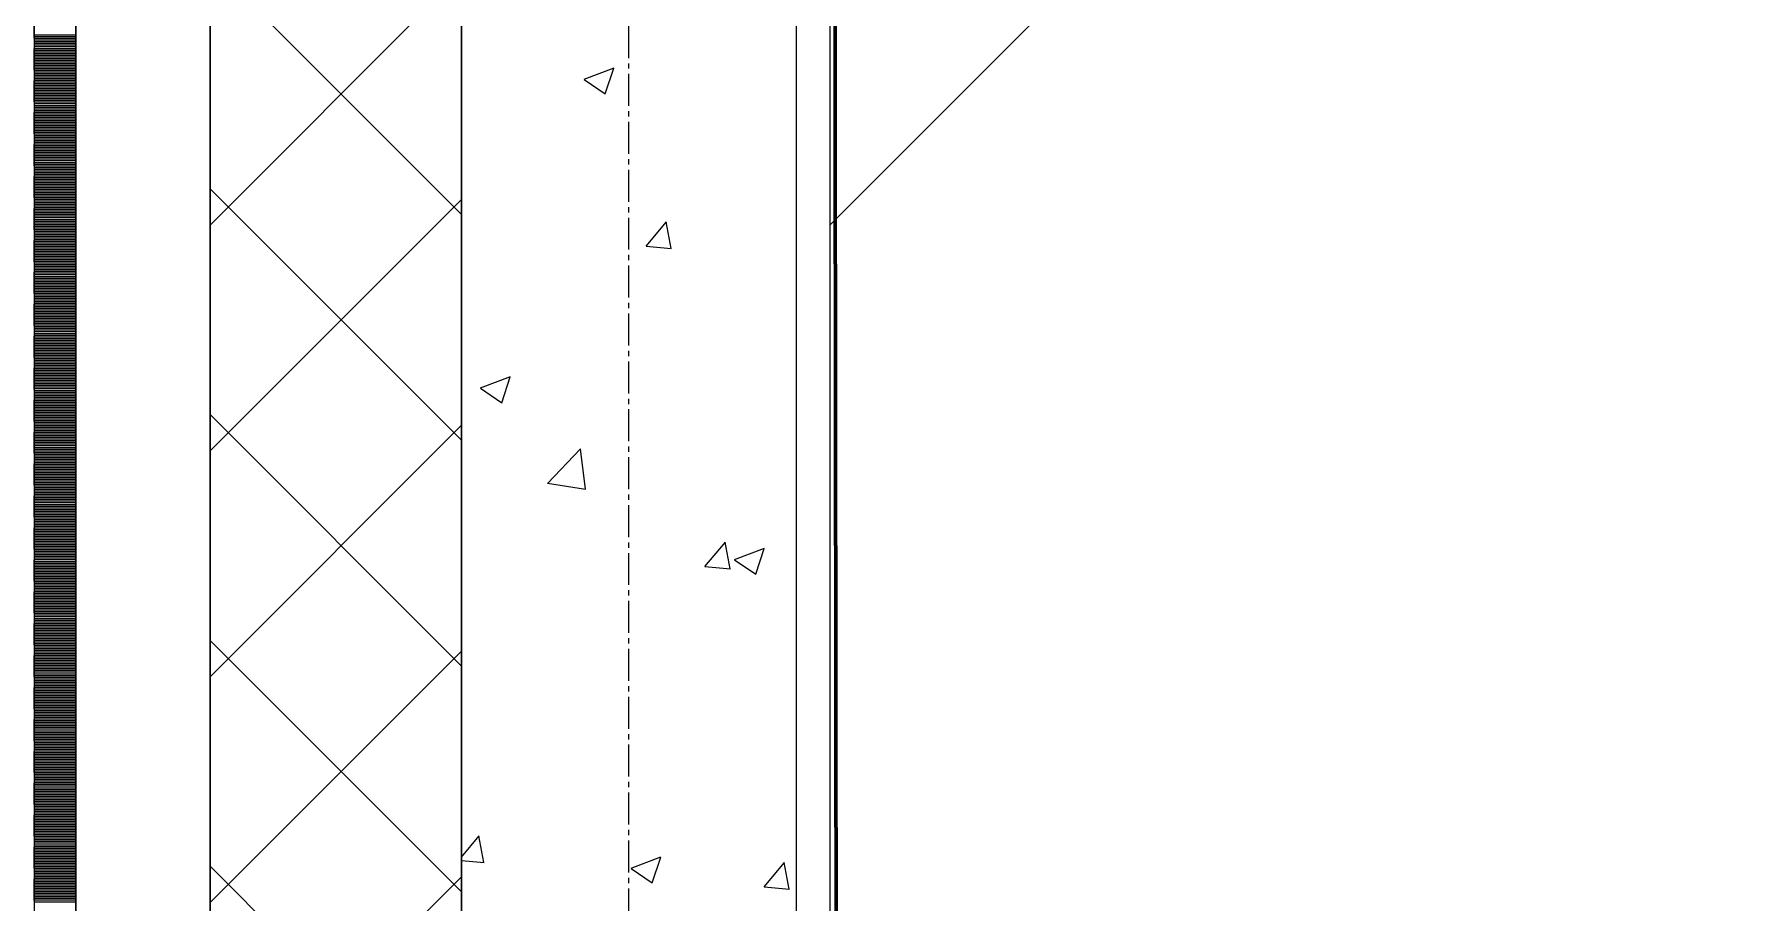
# Model space of a CAD drawing. Header units: millimetres. Extents: x 538266 to 1167394, y 114608 to 637157.
# Drawn here: x 1046079 to 1047095, y 538316 to 538834 of the extents above; entities that cross this region are included whole.
import ezdxf

# ---------------------------------------------------------------- set-up
doc = ezdxf.new("R2010")
doc.units = ezdxf.units.MM
doc.linetypes.add('CENTER2', pattern=[28.575, 19.05, -3.175, 3.175, -3.175])
doc.linetypes.add('DASHED', pattern=[19.05, 12.7, -6.35])
for name, color, linetype, lineweight in [('0) шт стен 3 эт', 150, 'Continuous', 60), ('АР_Стены ПЕНОблок', 52, 'Continuous', 20), ('АР_Тонкая', 254, 'Continuous', 5), ('АР_Утеплитель', 31, 'Continuous', 0), ('АР_Штриховка', 8, 'Continuous', 0)]:
    doc.layers.add(name, color=color, linetype=linetype, lineweight=lineweight)
doc.layers.add('АР_Делит', color=120, linetype='Continuous', lineweight=0, plot=False)
doc.layers.add('РД_Оси_100', color=7, linetype='Continuous', lineweight=0, true_color=0x525252)
doc.layers.add('ФВ-5', color=7, linetype='Continuous')

# ---------------------------------------------------------------- blocks, each defined once
blk = doc.blocks.new('СОШ_2200_АР_ОСИ_М100_28.05.24')
at = {"layer": 'АР_Делит', "color": 251, "linetype": 'DASHED', "true_color": 0x636466}
blk.add_lwpolyline([(114955, 135155), (114955, -355), (93595.036, -355), (93595.036, 13855), (94145, 13855), (94145, 68320), (66055, 68320), (66055, 13857.73), (83455, 13857.73), (83455, -355), (45245, -355), (45245, 13145), (44695, 13145), (44695, 26755), (45245, 26755), (45245, 68320), (20455, 68320), (20455, 26755), (27955, 26755), (27955, 13145), (-355, 13145), (-355, 100855)], dxfattribs=at)
at = {"layer": 'РД_Оси_100', "color": 251, "linetype": 'CENTER2', "true_color": 0x636466}
blk.add_line((0, -6155), (0, 139938.679), dxfattribs=at)
blk = doc.blocks.new('3_этаж1')
at = {"layer": 'АР_Стены ПЕНОблок', "color": 18, "linetype": 'Continuous', "lineweight": 25, "true_color": 0x000000}
for p, q in [((684283.6, 587568.7), (684283.6, 511368.7)), ((684483.6, 511368.7), (684483.6, 587568.7))]:
    blk.add_line(p, q, dxfattribs=at)
at = {"layer": 'АР_Тонкая', "color": 18, "linetype": 'Continuous', "lineweight": 25, "true_color": 0x000000}
for p, q in [((684028.6, 587568.7), (684028.6, 511368.7)), ((684053.6, 587568.7), (684053.6, 511368.7)), ((684053.6, 511368.7), (684053.6, 587568.7)), ((684133.6, 511368.7), (684133.6, 587568.7))]:
    blk.add_line(p, q, dxfattribs=at)
at = {"layer": 'АР_Утеплитель', "color": 18, "linetype": 'Continuous', "lineweight": 25, "true_color": 0x000000}
for p, q in [((684133.6, 587568.7), (684133.6, 511368.7)), ((684283.6, 511368.7), (684283.6, 587568.7))]:
    blk.add_line(p, q, dxfattribs=at)
at = {"layer": 'АР_Штриховка', "color": 18, "linetype": 'Continuous', "lineweight": 25, "true_color": 0x000000}
for p, q in [((684283.6, 538726.4), (684133.6, 538876.4)), ((684133.6, 538720.1), (684283.6, 538870.1)), ((684028.6, 538833.5), (684053.6, 538833.5)), ((684028.6, 538832.5), (684053.6, 538832.5)), ((684028.6, 538831.5), (684053.6, 538831.5)), ((684028.6, 538830.5), (684053.6, 538830.5)), ((684028.6, 538829.5), (684053.6, 538829.5)), ((684028.6, 538828.5), (684053.6, 538828.5)), ((684028.6, 538827.5), (684053.6, 538827.5)), ((684028.6, 538826.5), (684053.6, 538826.5)), ((684028.6, 538825.5), (684053.6, 538825.5)), ((684028.6, 538824.5), (684053.6, 538824.5)), ((684028.6, 538823.5), (684053.6, 538823.5)), ((684028.6, 538822.5), (684053.6, 538822.5)), ((684028.6, 538821.5), (684053.6, 538821.5)), ((684028.6, 538820.5), (684053.6, 538820.5)), ((684028.6, 538819.5), (684053.6, 538819.5)), ((684028.6, 538818.5), (684053.6, 538818.5)), ((684028.6, 538817.5), (684053.6, 538817.5)), ((684028.6, 538816.5), (684053.6, 538816.5)), ((684028.6, 538815.5), (684053.6, 538815.5)), ((684028.6, 538814.5), (684053.6, 538814.5)), ((684028.6, 538813.5), (684053.6, 538813.5)), ((684028.6, 538812.5), (684053.6, 538812.5)), ((684028.6, 538811.5), (684053.6, 538811.5)), ((684028.6, 538810.5), (684053.6, 538810.5)), ((684028.6, 538809.5), (684053.6, 538809.5)), ((684028.6, 538808.5), (684053.6, 538808.5)), ((684028.6, 538807.5), (684053.6, 538807.5)), ((684028.6, 538806.5), (684053.6, 538806.5)), ((684028.6, 538805.5), (684053.6, 538805.5)), ((684028.6, 538804.5), (684053.6, 538804.5)), ((684356.8, 538806.9), (684369.5, 538798.3)), ((684356.9, 538807.1), (684374.7, 538813.9)), ((684369.5, 538798.3), (684374.6, 538813.7)), ((684028.6, 538803.5), (684053.6, 538803.5)), ((684028.6, 538802.5), (684053.6, 538802.5)), ((684028.6, 538801.5), (684053.6, 538801.5)), ((684028.6, 538800.5), (684053.6, 538800.5)), ((684028.6, 538799.5), (684053.6, 538799.5)), ((684028.6, 538798.5), (684053.6, 538798.5)), ((684028.6, 538797.5), (684053.6, 538797.5)), ((684028.6, 538796.5), (684053.6, 538796.5)), ((684028.6, 538795.5), (684053.6, 538795.5)), ((684028.6, 538794.5), (684053.6, 538794.5)), ((684028.6, 538793.5), (684053.6, 538793.5)), ((684028.6, 538792.5), (684053.6, 538792.5)), ((684028.6, 538791.5), (684053.6, 538791.5)), ((684028.6, 538790.5), (684053.6, 538790.5)), ((684028.6, 538789.5), (684053.6, 538789.5)), ((684028.6, 538788.5), (684053.6, 538788.5)), ((684028.6, 538787.5), (684053.6, 538787.5)), ((684028.6, 538786.5), (684053.6, 538786.5)), ((684028.6, 538785.5), (684053.6, 538785.5)), ((684028.6, 538784.5), (684053.6, 538784.5)), ((684028.6, 538783.5), (684053.6, 538783.5)), ((684028.6, 538782.5), (684053.6, 538782.5)), ((684028.6, 538781.5), (684053.6, 538781.5)), ((684028.6, 538780.5), (684053.6, 538780.5)), ((684028.6, 538779.5), (684053.6, 538779.5)), ((684028.6, 538778.5), (684053.6, 538778.5)), ((684028.6, 538777.5), (684053.6, 538777.5)), ((684028.6, 538776.5), (684053.6, 538776.5)), ((684028.6, 538775.5), (684053.6, 538775.5)), ((684028.6, 538774.5), (684053.6, 538774.5)), ((684028.6, 538773.5), (684053.6, 538773.5)), ((684028.6, 538772.5), (684053.6, 538772.5)), ((684028.6, 538771.5), (684053.6, 538771.5)), ((684028.6, 538770.5), (684053.6, 538770.5)), ((684028.6, 538769.5), (684053.6, 538769.5)), ((684028.6, 538768.5), (684053.6, 538768.5)), ((684028.6, 538767.5), (684053.6, 538767.5)), ((684028.6, 538766.5), (684053.6, 538766.5)), ((684028.6, 538765.5), (684053.6, 538765.5)), ((684028.6, 538764.5), (684053.6, 538764.5)), ((684028.6, 538763.5), (684053.6, 538763.5)), ((684028.6, 538762.5), (684053.6, 538762.5)), ((684028.6, 538761.5), (684053.6, 538761.5)), ((684028.6, 538760.5), (684053.6, 538760.5)), ((684028.6, 538759.5), (684053.6, 538759.5)), ((684028.6, 538758.5), (684053.6, 538758.5)), ((684028.6, 538757.5), (684053.6, 538757.5)), ((684028.6, 538756.5), (684053.6, 538756.5)), ((684028.6, 538755.5), (684053.6, 538755.5)), ((684028.6, 538754.5), (684053.6, 538754.5)), ((684028.6, 538753.5), (684053.6, 538753.5)), ((684028.6, 538752.5), (684053.6, 538752.5)), ((684028.6, 538751.5), (684053.6, 538751.5)), ((684028.6, 538750.5), (684053.6, 538750.5)), ((684028.6, 538749.5), (684053.6, 538749.5)), ((684028.6, 538748.5), (684053.6, 538748.5)), ((684028.6, 538747.5), (684053.6, 538747.5)), ((684028.6, 538746.5), (684053.6, 538746.5)), ((684028.6, 538745.5), (684053.6, 538745.5)), ((684028.6, 538744.5), (684053.6, 538744.5)), ((684028.6, 538743.5), (684053.6, 538743.5)), ((684028.6, 538742.5), (684053.6, 538742.5)), ((684028.6, 538741.5), (684053.6, 538741.5)), ((684028.6, 538740.5), (684053.6, 538740.5)), ((684028.6, 538739.5), (684053.6, 538739.5)), ((684028.6, 538738.5), (684053.6, 538738.5)), ((684028.6, 538737.5), (684053.6, 538737.5)), ((684028.6, 538736.5), (684053.6, 538736.5)), ((684028.6, 538735.5), (684053.6, 538735.5)), ((684028.6, 538734.5), (684053.6, 538734.5)), ((684028.6, 538733.5), (684053.6, 538733.5)), ((684283.6, 538591.7), (684133.6, 538741.7)), ((684133.6, 538585.4), (684283.6, 538735.4)), ((684028.6, 538732.5), (684053.6, 538732.5)), ((684028.6, 538731.5), (684053.6, 538731.5)), ((684028.6, 538730.5), (684053.6, 538730.5)), ((684028.6, 538729.5), (684053.6, 538729.5)), ((684028.6, 538728.5), (684053.6, 538728.5)), ((684028.6, 538727.5), (684053.6, 538727.5)), ((684028.6, 538726.5), (684053.6, 538726.5)), ((684028.6, 538725.5), (684053.6, 538725.5)), ((684028.6, 538724.5), (684053.6, 538724.5)), ((684028.6, 538723.5), (684053.6, 538723.5)), ((684028.6, 538722.5), (684053.6, 538722.5)), ((684028.6, 538721.5), (684053.6, 538721.5)), ((684028.6, 538720.5), (684053.6, 538720.5)), ((684028.6, 538719.5), (684053.6, 538719.5)), ((684028.6, 538718.5), (684053.6, 538718.5)), ((684028.6, 538717.5), (684053.6, 538717.5)), ((684028.6, 538716.5), (684053.6, 538716.5)), ((684028.6, 538715.5), (684053.6, 538715.5)), ((684028.6, 538714.5), (684053.6, 538714.5)), ((684028.6, 538713.5), (684053.6, 538713.5)), ((684028.6, 538712.5), (684053.6, 538712.5)), ((684393.8, 538707.4), (684406, 538722)), ((684408.8, 538706.1), (684405.8, 538722)), ((684028.6, 538711.5), (684053.6, 538711.5)), ((684028.6, 538710.5), (684053.6, 538710.5)), ((684028.6, 538709.5), (684053.6, 538709.5)), ((684028.6, 538708.5), (684053.6, 538708.5)), ((684028.6, 538707.5), (684053.6, 538707.5)), ((684028.6, 538706.5), (684053.6, 538706.5)), ((684028.6, 538705.5), (684053.6, 538705.5)), ((684028.6, 538704.5), (684053.6, 538704.5)), ((684028.6, 538703.5), (684053.6, 538703.5)), ((684028.6, 538702.5), (684053.6, 538702.5)), ((684393.8, 538707.4), (684408.9, 538706.1)), ((684028.6, 538701.5), (684053.6, 538701.5)), ((684028.6, 538700.5), (684053.6, 538700.5)), ((684028.6, 538699.5), (684053.6, 538699.5)), ((684028.6, 538698.5), (684053.6, 538698.5)), ((684028.6, 538697.5), (684053.6, 538697.5)), ((684028.6, 538696.5), (684053.6, 538696.5)), ((684028.6, 538695.5), (684053.6, 538695.5)), ((684028.6, 538694.5), (684053.6, 538694.5)), ((684028.6, 538693.5), (684053.6, 538693.5)), ((684028.6, 538692.5), (684053.6, 538692.5)), ((684028.6, 538691.5), (684053.6, 538691.5)), ((684028.6, 538690.5), (684053.6, 538690.5)), ((684028.6, 538689.5), (684053.6, 538689.5)), ((684028.6, 538688.5), (684053.6, 538688.5)), ((684028.6, 538687.5), (684053.6, 538687.5)), ((684028.6, 538686.5), (684053.6, 538686.5)), ((684028.6, 538685.5), (684053.6, 538685.5)), ((684028.6, 538684.5), (684053.6, 538684.5)), ((684028.6, 538683.5), (684053.6, 538683.5)), ((684028.6, 538682.5), (684053.6, 538682.5)), ((684028.6, 538681.5), (684053.6, 538681.5)), ((684028.6, 538680.5), (684053.6, 538680.5)), ((684028.6, 538679.5), (684053.6, 538679.5)), ((684028.6, 538678.5), (684053.6, 538678.5)), ((684028.6, 538677.5), (684053.6, 538677.5)), ((684028.6, 538676.5), (684053.6, 538676.5)), ((684028.6, 538675.5), (684053.6, 538675.5)), ((684028.6, 538674.5), (684053.6, 538674.5)), ((684028.6, 538673.5), (684053.6, 538673.5)), ((684028.6, 538672.5), (684053.6, 538672.5)), ((684028.6, 538671.5), (684053.6, 538671.5)), ((684028.6, 538670.5), (684053.6, 538670.5)), ((684028.6, 538669.5), (684053.6, 538669.5)), ((684028.6, 538668.5), (684053.6, 538668.5)), ((684028.6, 538667.5), (684053.6, 538667.5)), ((684028.6, 538666.5), (684053.6, 538666.5)), ((684028.6, 538665.5), (684053.6, 538665.5)), ((684028.6, 538664.5), (684053.6, 538664.5)), ((684028.6, 538663.5), (684053.6, 538663.5)), ((684028.6, 538662.5), (684053.6, 538662.5)), ((684028.6, 538661.5), (684053.6, 538661.5)), ((684028.6, 538660.5), (684053.6, 538660.5)), ((684028.6, 538659.5), (684053.6, 538659.5)), ((684028.6, 538658.5), (684053.6, 538658.5)), ((684028.6, 538657.5), (684053.6, 538657.5)), ((684028.6, 538656.5), (684053.6, 538656.5)), ((684028.6, 538655.5), (684053.6, 538655.5)), ((684028.6, 538654.5), (684053.6, 538654.5)), ((684028.6, 538653.5), (684053.6, 538653.5)), ((684028.6, 538652.5), (684053.6, 538652.5)), ((684028.6, 538651.5), (684053.6, 538651.5)), ((684028.6, 538650.5), (684053.6, 538650.5)), ((684028.6, 538649.5), (684053.6, 538649.5)), ((684028.6, 538648.5), (684053.6, 538648.5)), ((684028.6, 538647.5), (684053.6, 538647.5)), ((684028.6, 538646.5), (684053.6, 538646.5)), ((684028.6, 538645.5), (684053.6, 538645.5)), ((684028.6, 538644.5), (684053.6, 538644.5)), ((684028.6, 538643.5), (684053.6, 538643.5)), ((684028.6, 538642.5), (684053.6, 538642.5)), ((684028.6, 538641.5), (684053.6, 538641.5)), ((684028.6, 538640.5), (684053.6, 538640.5)), ((684028.6, 538639.5), (684053.6, 538639.5)), ((684028.6, 538638.5), (684053.6, 538638.5)), ((684028.6, 538637.5), (684053.6, 538637.5)), ((684028.6, 538636.5), (684053.6, 538636.5)), ((684028.6, 538635.5), (684053.6, 538635.5)), ((684028.6, 538634.5), (684053.6, 538634.5)), ((684028.6, 538633.5), (684053.6, 538633.5)), ((684028.6, 538632.5), (684053.6, 538632.5)), ((684028.6, 538631.5), (684053.6, 538631.5)), ((684028.6, 538630.5), (684053.6, 538630.5)), ((684028.6, 538629.5), (684053.6, 538629.5)), ((684028.6, 538628.5), (684053.6, 538628.5)), ((684028.6, 538627.5), (684053.6, 538627.5)), ((684028.6, 538626.5), (684053.6, 538626.5)), ((684028.6, 538625.5), (684053.6, 538625.5)), ((684028.6, 538624.5), (684053.6, 538624.5)), ((684028.6, 538623.5), (684053.6, 538623.5)), ((684028.6, 538622.5), (684053.6, 538622.5)), ((684028.6, 538621.5), (684053.6, 538621.5)), ((684295, 538622.7), (684307.7, 538614.1)), ((684295.1, 538622.9), (684312.9, 538629.7)), ((684307.7, 538614.1), (684312.8, 538629.5)), ((684028.6, 538620.5), (684053.6, 538620.5)), ((684028.6, 538619.5), (684053.6, 538619.5)), ((684028.6, 538618.5), (684053.6, 538618.5)), ((684028.6, 538617.5), (684053.6, 538617.5)), ((684028.6, 538616.5), (684053.6, 538616.5)), ((684028.6, 538615.5), (684053.6, 538615.5)), ((684028.6, 538614.5), (684053.6, 538614.5)), ((684028.6, 538613.5), (684053.6, 538613.5)), ((684028.6, 538612.5), (684053.6, 538612.5)), ((684028.6, 538611.5), (684053.6, 538611.5)), ((684028.6, 538610.5), (684053.6, 538610.5)), ((684028.6, 538609.5), (684053.6, 538609.5)), ((684028.6, 538608.5), (684053.6, 538608.5)), ((684028.6, 538607.5), (684053.6, 538607.5)), ((684028.6, 538606.5), (684053.6, 538606.5)), ((684028.6, 538605.5), (684053.6, 538605.5)), ((684028.6, 538604.5), (684053.6, 538604.5)), ((684028.6, 538603.5), (684053.6, 538603.5)), ((684028.6, 538602.5), (684053.6, 538602.5)), ((684028.6, 538601.5), (684053.6, 538601.5)), ((684028.6, 538600.5), (684053.6, 538600.5)), ((684283.6, 538457), (684133.6, 538607)), ((684133.6, 538450.7), (684283.6, 538600.7)), ((684028.6, 538599.5), (684053.6, 538599.5)), ((684028.6, 538598.5), (684053.6, 538598.5)), ((684028.6, 538597.5), (684053.6, 538597.5)), ((684028.6, 538596.5), (684053.6, 538596.5)), ((684028.6, 538595.5), (684053.6, 538595.5)), ((684028.6, 538594.5), (684053.6, 538594.5)), ((684028.6, 538593.5), (684053.6, 538593.5)), ((684028.6, 538592.5), (684053.6, 538592.5)), ((684028.6, 538591.5), (684053.6, 538591.5)), ((684028.6, 538590.5), (684053.6, 538590.5)), ((684028.6, 538589.5), (684053.6, 538589.5)), ((684028.6, 538588.5), (684053.6, 538588.5)), ((684028.6, 538587.5), (684053.6, 538587.5)), ((684028.6, 538586.5), (684053.6, 538586.5)), ((684028.6, 538585.5), (684053.6, 538585.5)), ((684028.6, 538584.5), (684053.6, 538584.5)), ((684028.6, 538583.5), (684053.6, 538583.5)), ((684028.6, 538582.5), (684053.6, 538582.5)), ((684028.6, 538581.5), (684053.6, 538581.5)), ((684028.6, 538580.5), (684053.6, 538580.5)), ((684335, 538566), (684354.8, 538586.6)), ((684357.6, 538562.5), (684354.8, 538586.6)), ((684028.6, 538579.5), (684053.6, 538579.5)), ((684028.6, 538578.5), (684053.6, 538578.5)), ((684028.6, 538577.5), (684053.6, 538577.5)), ((684028.6, 538576.5), (684053.6, 538576.5)), ((684028.6, 538575.5), (684053.6, 538575.5)), ((684028.6, 538574.5), (684053.6, 538574.5)), ((684028.6, 538573.5), (684053.6, 538573.5)), ((684028.6, 538572.5), (684053.6, 538572.5)), ((684028.6, 538571.5), (684053.6, 538571.5)), ((684028.6, 538570.5), (684053.6, 538570.5)), ((684028.6, 538569.5), (684053.6, 538569.5)), ((684028.6, 538568.5), (684053.6, 538568.5)), ((684028.6, 538567.5), (684053.6, 538567.5)), ((684028.6, 538566.5), (684053.6, 538566.5)), ((684028.6, 538565.5), (684053.6, 538565.5)), ((684028.6, 538564.5), (684053.6, 538564.5)), ((684028.6, 538563.5), (684053.6, 538563.5)), ((684028.6, 538562.5), (684053.6, 538562.5)), ((684028.6, 538561.5), (684053.6, 538561.5)), ((684028.6, 538560.5), (684053.6, 538560.5)), ((684335, 538566.1), (684357.6, 538562.6)), ((684028.6, 538559.5), (684053.6, 538559.5)), ((684028.6, 538558.5), (684053.6, 538558.5)), ((684028.6, 538557.5), (684053.6, 538557.5)), ((684028.6, 538556.5), (684053.6, 538556.5)), ((684028.6, 538555.5), (684053.6, 538555.5)), ((684028.6, 538554.5), (684053.6, 538554.5)), ((684028.6, 538553.5), (684053.6, 538553.5)), ((684028.6, 538552.5), (684053.6, 538552.5)), ((684028.6, 538551.5), (684053.6, 538551.5)), ((684028.6, 538550.5), (684053.6, 538550.5)), ((684028.6, 538549.5), (684053.6, 538549.5)), ((684028.6, 538548.5), (684053.6, 538548.5)), ((684028.6, 538547.5), (684053.6, 538547.5)), ((684028.6, 538546.5), (684053.6, 538546.5)), ((684028.6, 538545.5), (684053.6, 538545.5)), ((684028.6, 538544.5), (684053.6, 538544.5)), ((684028.6, 538543.5), (684053.6, 538543.5)), ((684028.6, 538542.5), (684053.6, 538542.5)), ((684028.6, 538541.5), (684053.6, 538541.5)), ((684028.6, 538540.5), (684053.6, 538540.5)), ((684028.6, 538539.5), (684053.6, 538539.5)), ((684028.6, 538538.5), (684053.6, 538538.5)), ((684028.6, 538537.5), (684053.6, 538537.5)), ((684028.6, 538536.5), (684053.6, 538536.5)), ((684028.6, 538535.5), (684053.6, 538535.5)), ((684028.6, 538534.5), (684053.6, 538534.5)), ((684028.6, 538533.5), (684053.6, 538533.5)), ((684028.6, 538532.5), (684053.6, 538532.5)), ((684028.6, 538531.5), (684053.6, 538531.5)), ((684028.6, 538530.5), (684053.6, 538530.5)), ((684028.6, 538529.5), (684053.6, 538529.5)), ((684429, 538516.4), (684441.3, 538531)), ((684444, 538515), (684441.1, 538530.9)), ((684028.6, 538528.5), (684053.6, 538528.5)), ((684028.6, 538527.5), (684053.6, 538527.5)), ((684028.6, 538526.5), (684053.6, 538526.5)), ((684028.6, 538525.5), (684053.6, 538525.5)), ((684028.6, 538524.5), (684053.6, 538524.5)), ((684028.6, 538523.5), (684053.6, 538523.5)), ((684028.6, 538522.5), (684053.6, 538522.5)), ((684028.6, 538521.5), (684053.6, 538521.5)), ((684028.6, 538520.5), (684053.6, 538520.5)), ((684028.6, 538519.5), (684053.6, 538519.5)), ((684446.7, 538520.6), (684464.5, 538527.4)), ((684446.7, 538520.4), (684459.3, 538511.9)), ((684459.3, 538511.9), (684464.4, 538527.2)), ((684028.6, 538518.5), (684053.6, 538518.5)), ((684028.6, 538517.5), (684053.6, 538517.5)), ((684028.6, 538516.5), (684053.6, 538516.5)), ((684028.6, 538515.5), (684053.6, 538515.5)), ((684028.6, 538514.5), (684053.6, 538514.5)), ((684028.6, 538513.5), (684053.6, 538513.5)), ((684028.6, 538512.5), (684053.6, 538512.5)), ((684028.6, 538511.5), (684053.6, 538511.5)), ((684028.6, 538510.5), (684053.6, 538510.5)), ((684028.6, 538509.5), (684053.6, 538509.5)), ((684429, 538516.4), (684444.2, 538515)), ((684028.6, 538508.5), (684053.6, 538508.5)), ((684028.6, 538507.5), (684053.6, 538507.5)), ((684028.6, 538506.5), (684053.6, 538506.5)), ((684028.6, 538505.5), (684053.6, 538505.5)), ((684028.6, 538504.5), (684053.6, 538504.5)), ((684028.6, 538503.5), (684053.6, 538503.5)), ((684028.6, 538502.5), (684053.6, 538502.5)), ((684028.6, 538501.5), (684053.6, 538501.5)), ((684028.6, 538500.5), (684053.6, 538500.5)), ((684028.6, 538499.5), (684053.6, 538499.5)), ((684028.6, 538498.5), (684053.6, 538498.5)), ((684028.6, 538497.5), (684053.6, 538497.5)), ((684028.6, 538496.5), (684053.6, 538496.5)), ((684028.6, 538495.5), (684053.6, 538495.5)), ((684028.6, 538494.5), (684053.6, 538494.5)), ((684028.6, 538493.5), (684053.6, 538493.5)), ((684028.6, 538492.5), (684053.6, 538492.5)), ((684028.6, 538491.5), (684053.6, 538491.5)), ((684028.6, 538490.5), (684053.6, 538490.5)), ((684028.6, 538489.5), (684053.6, 538489.5)), ((684028.6, 538488.5), (684053.6, 538488.5)), ((684028.6, 538487.5), (684053.6, 538487.5)), ((684028.6, 538486.5), (684053.6, 538486.5)), ((684028.6, 538485.5), (684053.6, 538485.5)), ((684028.6, 538484.5), (684053.6, 538484.5)), ((684028.6, 538483.5), (684053.6, 538483.5)), ((684028.6, 538482.5), (684053.6, 538482.5)), ((684028.6, 538481.5), (684053.6, 538481.5)), ((684028.6, 538480.5), (684053.6, 538480.5)), ((684028.6, 538479.5), (684053.6, 538479.5)), ((684028.6, 538478.5), (684053.6, 538478.5)), ((684028.6, 538477.5), (684053.6, 538477.5)), ((684028.6, 538476.5), (684053.6, 538476.5)), ((684028.6, 538475.5), (684053.6, 538475.5)), ((684028.6, 538474.5), (684053.6, 538474.5)), ((684028.6, 538473.5), (684053.6, 538473.5)), ((684028.6, 538472.5), (684053.6, 538472.5)), ((684028.6, 538471.5), (684053.6, 538471.5)), ((684028.6, 538470.5), (684053.6, 538470.5)), ((684028.6, 538469.5), (684053.6, 538469.5)), ((684028.6, 538468.5), (684053.6, 538468.5)), ((684283.6, 538322.3), (684133.6, 538472.3)), ((684028.6, 538467.5), (684053.6, 538467.5)), ((684028.6, 538466.5), (684053.6, 538466.5)), ((684028.6, 538465.5), (684053.6, 538465.5)), ((684028.6, 538464.5), (684053.6, 538464.5)), ((684028.6, 538463.5), (684053.6, 538463.5)), ((684028.6, 538462.5), (684053.6, 538462.5)), ((684028.6, 538461.5), (684053.6, 538461.5)), ((684028.6, 538460.5), (684053.6, 538460.5)), ((684028.6, 538459.5), (684053.6, 538459.5)), ((684028.6, 538458.5), (684053.6, 538458.5)), ((684133.6, 538316), (684283.6, 538466)), ((684028.6, 538457.5), (684053.6, 538457.5)), ((684028.6, 538456.5), (684053.6, 538456.5)), ((684028.6, 538455.5), (684053.6, 538455.5)), ((684028.6, 538454.5), (684053.6, 538454.5)), ((684028.6, 538453.5), (684053.6, 538453.5)), ((684028.6, 538452.5), (684053.6, 538452.5)), ((684028.6, 538451.5), (684053.6, 538451.5)), ((684028.6, 538450.5), (684053.6, 538450.5)), ((684028.6, 538449.5), (684053.6, 538449.5)), ((684028.6, 538448.5), (684053.6, 538448.5)), ((684028.6, 538447.5), (684053.6, 538447.5)), ((684028.6, 538446.5), (684053.6, 538446.5)), ((684028.6, 538445.5), (684053.6, 538445.5)), ((684028.6, 538444.5), (684053.6, 538444.5)), ((684028.6, 538443.5), (684053.6, 538443.5)), ((684028.6, 538442.5), (684053.6, 538442.5)), ((684028.6, 538441.5), (684053.6, 538441.5)), ((684028.6, 538440.5), (684053.6, 538440.5)), ((684028.6, 538439.5), (684053.6, 538439.5)), ((684028.6, 538438.5), (684053.6, 538438.5)), ((684028.6, 538437.5), (684053.6, 538437.5)), ((684028.6, 538436.5), (684053.6, 538436.5)), ((684028.6, 538435.5), (684053.6, 538435.5)), ((684028.6, 538434.5), (684053.6, 538434.5)), ((684028.6, 538433.5), (684053.6, 538433.5)), ((684028.6, 538432.5), (684053.6, 538432.5)), ((684028.6, 538431.5), (684053.6, 538431.5)), ((684028.6, 538430.5), (684053.6, 538430.5)), ((684028.6, 538429.5), (684053.6, 538429.5)), ((684028.6, 538428.5), (684053.6, 538428.5)), ((684028.6, 538427.5), (684053.6, 538427.5)), ((684028.6, 538426.5), (684053.6, 538426.5)), ((684028.6, 538425.5), (684053.6, 538425.5)), ((684028.6, 538424.5), (684053.6, 538424.5)), ((684028.6, 538423.5), (684053.6, 538423.5)), ((684028.6, 538422.5), (684053.6, 538422.5)), ((684028.6, 538421.5), (684053.6, 538421.5)), ((684028.6, 538420.5), (684053.6, 538420.5)), ((684028.6, 538419.5), (684053.6, 538419.5)), ((684028.6, 538418.5), (684053.6, 538418.5)), ((684028.6, 538417.5), (684053.6, 538417.5)), ((684028.6, 538416.5), (684053.6, 538416.5)), ((684028.6, 538415.5), (684053.6, 538415.5)), ((684028.6, 538414.5), (684053.6, 538414.5)), ((684028.6, 538413.5), (684053.6, 538413.5)), ((684028.6, 538412.5), (684053.6, 538412.5)), ((684028.6, 538411.5), (684053.6, 538411.5)), ((684028.6, 538410.5), (684053.6, 538410.5)), ((684028.6, 538409.5), (684053.6, 538409.5)), ((684028.6, 538408.5), (684053.6, 538408.5)), ((684028.6, 538407.5), (684053.6, 538407.5)), ((684028.6, 538406.5), (684053.6, 538406.5)), ((684028.6, 538405.5), (684053.6, 538405.5)), ((684028.6, 538404.5), (684053.6, 538404.5)), ((684028.6, 538403.5), (684053.6, 538403.5)), ((684028.6, 538402.5), (684053.6, 538402.5)), ((684028.6, 538401.5), (684053.6, 538401.5)), ((684028.6, 538400.5), (684053.6, 538400.5)), ((684028.6, 538399.5), (684053.6, 538399.5)), ((684028.6, 538398.5), (684053.6, 538398.5)), ((684028.6, 538397.5), (684053.6, 538397.5)), ((684028.6, 538396.5), (684053.6, 538396.5)), ((684028.6, 538395.5), (684053.6, 538395.5)), ((684028.6, 538394.5), (684053.6, 538394.5)), ((684028.6, 538393.5), (684053.6, 538393.5)), ((684028.6, 538392.5), (684053.6, 538392.5)), ((684028.6, 538391.5), (684053.6, 538391.5)), ((684028.6, 538390.5), (684053.6, 538390.5)), ((684028.6, 538389.5), (684053.6, 538389.5)), ((684028.6, 538388.5), (684053.6, 538388.5)), ((684028.6, 538387.5), (684053.6, 538387.5)), ((684028.6, 538386.5), (684053.6, 538386.5)), ((684028.6, 538385.5), (684053.6, 538385.5)), ((684028.6, 538384.5), (684053.6, 538384.5)), ((684028.6, 538383.5), (684053.6, 538383.5)), ((684028.6, 538382.5), (684053.6, 538382.5)), ((684028.6, 538381.5), (684053.6, 538381.5)), ((684028.6, 538380.5), (684053.6, 538380.5)), ((684028.6, 538379.5), (684053.6, 538379.5)), ((684028.6, 538378.5), (684053.6, 538378.5)), ((684028.6, 538377.5), (684053.6, 538377.5)), ((684028.6, 538376.5), (684053.6, 538376.5)), ((684028.6, 538375.5), (684053.6, 538375.5)), ((684028.6, 538374.5), (684053.6, 538374.5)), ((684028.6, 538373.5), (684053.6, 538373.5)), ((684028.6, 538372.5), (684053.6, 538372.5)), ((684028.6, 538371.5), (684053.6, 538371.5)), ((684028.6, 538370.5), (684053.6, 538370.5)), ((684028.6, 538369.5), (684053.6, 538369.5)), ((684028.6, 538368.5), (684053.6, 538368.5)), ((684028.6, 538367.5), (684053.6, 538367.5)), ((684028.6, 538366.5), (684053.6, 538366.5)), ((684028.6, 538365.5), (684053.6, 538365.5)), ((684028.6, 538364.5), (684053.6, 538364.5)), ((684028.6, 538363.5), (684053.6, 538363.5)), ((684028.6, 538362.5), (684053.6, 538362.5)), ((684028.6, 538361.5), (684053.6, 538361.5)), ((684028.6, 538360.5), (684053.6, 538360.5)), ((684028.6, 538359.5), (684053.6, 538359.5)), ((684028.6, 538358.5), (684053.6, 538358.5)), ((684028.6, 538357.5), (684053.6, 538357.5)), ((684028.6, 538356.5), (684053.6, 538356.5)), ((684028.6, 538355.5), (684053.6, 538355.5)), ((684028.6, 538354.5), (684053.6, 538354.5)), ((684028.6, 538353.5), (684053.6, 538353.5)), ((684028.6, 538352.5), (684053.6, 538352.5)), ((684028.6, 538351.5), (684053.6, 538351.5)), ((684028.6, 538350.5), (684053.6, 538350.5)), ((684028.6, 538349.5), (684053.6, 538349.5)), ((684028.6, 538348.5), (684053.6, 538348.5)), ((684028.6, 538347.5), (684053.6, 538347.5)), ((684028.6, 538346.5), (684053.6, 538346.5)), ((684283.6, 538343), (684294.3, 538355.8)), ((684297.1, 538339.9), (684294.1, 538355.8)), ((684028.6, 538345.5), (684053.6, 538345.5)), ((684028.6, 538344.5), (684053.6, 538344.5)), ((684028.6, 538343.5), (684053.6, 538343.5)), ((684028.6, 538342.5), (684053.6, 538342.5)), ((684028.6, 538341.5), (684053.6, 538341.5)), ((684028.6, 538340.5), (684053.6, 538340.5)), ((684028.6, 538339.5), (684053.6, 538339.5)), ((684028.6, 538338.5), (684053.6, 538338.5)), ((684028.6, 538337.5), (684053.6, 538337.5)), ((684028.6, 538336.5), (684053.6, 538336.5)), ((684283.6, 538187.6), (684133.6, 538337.6)), ((684283.6, 538341.1), (684297.2, 538339.9)), ((684384.9, 538336.4), (684402.7, 538343.2)), ((684384.9, 538336.2), (684397.5, 538327.7)), ((684397.5, 538327.7), (684402.6, 538343)), ((684464.3, 538325.3), (684476.5, 538339.9)), ((684479.2, 538323.9), (684476.3, 538339.9)), ((684028.6, 538335.5), (684053.6, 538335.5)), ((684028.6, 538334.5), (684053.6, 538334.5)), ((684028.6, 538333.5), (684053.6, 538333.5)), ((684028.6, 538332.5), (684053.6, 538332.5)), ((684028.6, 538331.5), (684053.6, 538331.5)), ((684028.6, 538330.5), (684053.6, 538330.5)), ((684028.6, 538329.5), (684053.6, 538329.5)), ((684028.6, 538328.5), (684053.6, 538328.5)), ((684028.6, 538327.5), (684053.6, 538327.5)), ((684028.6, 538326.5), (684053.6, 538326.5)), ((684133.6, 538181.3), (684283.6, 538331.3)), ((684028.6, 538325.5), (684053.6, 538325.5)), ((684028.6, 538324.5), (684053.6, 538324.5)), ((684028.6, 538323.5), (684053.6, 538323.5)), ((684028.6, 538322.5), (684053.6, 538322.5)), ((684028.6, 538321.5), (684053.6, 538321.5)), ((684028.6, 538320.5), (684053.6, 538320.5)), ((684028.6, 538319.5), (684053.6, 538319.5)), ((684028.6, 538318.5), (684053.6, 538318.5)), ((684028.6, 538317.5), (684053.6, 538317.5)), ((684028.6, 538316.5), (684053.6, 538316.5)), ((684464.3, 538325.3), (684479.4, 538324))]:
    blk.add_line(p, q, dxfattribs=at)

msp = doc.modelspace()

# ---------------------------------------------------------------- hatches: boundary and pattern name
at = {"layer": 'ФВ-5'}
h = msp.add_hatch(dxfattribs=at)
h.set_pattern_fill('ANSI31', color=3, scale=300, style=0)
h.paths.add_polyline_path([(1054123.6, 541968.7), (1046553.6, 541968.7), (1046553.6, 510388.7), (1054123.6, 510388.7)])

# ---------------------------------------------------------------- linework, layer by layer
msp.add_lwpolyline([(1054123.6, 541968.7), (1046553.6, 541968.7), (1046553.6, 510388.7), (1054123.6, 510388.7)], close=True)
at = {"layer": '0) шт стен 3 эт', "color": 2}
msp.add_lwpolyline([(1046557.8, 537773), (1046553.6, 541468.7)], dxfattribs=at)

# ---------------------------------------------------------------- block references
at = {"layer": '0) шт стен 3 эт', "color": 5, "lineweight": 25}
msp.add_blockref('3_этаж1', (362050, 0), dxfattribs=at)
at = {"layer": 'РД_Оси_100', "lineweight": 25}
msp.add_blockref('СОШ_2200_АР_ОСИ_М100_28.05.24', (1046433.6, 496768.7), dxfattribs=at)

doc.saveas('drawing.dxf')
